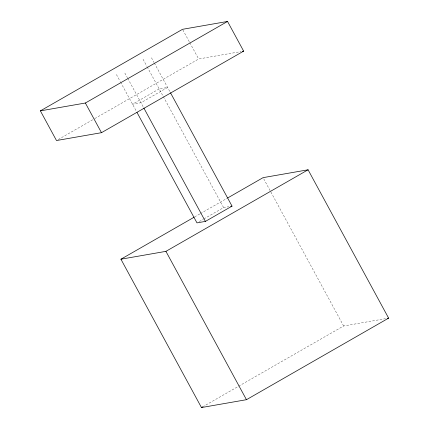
<?xml version="1.0" encoding="UTF-8"?>
<svg xmlns="http://www.w3.org/2000/svg" width="429" height="429" viewBox="0 0 429 429"><rect width="100%" height="100%" fill="white"/><g stroke="black" fill="none" stroke-linecap="round" stroke-linejoin="round"><path stroke-width="0.32" stroke-dasharray="2.15 1.61" d="M58.231 139.538L94.208 118.897M94.788 118.565L198.648 58.977L241.034 51.571M194.616 216.929L199.834 213.932M200.418 213.599L227.107 198.289M199.287 221.546L203.341 219.224M203.92 218.892L223.6 207.598L228.786 206.692M202.627 406.885L238.025 386.577M238.604 386.245L343.624 325.986L385.355 318.699M182.856 29.891L189.484 42.106M189.8 42.685L198.648 58.977M263.717 178.823L343.624 325.986M151.485 57.781L154.016 62.436M154.333 63.02L170.147 92.149M143.061 59.256L146.847 66.238M147.163 66.817L162.993 95.973M163.315 96.563L223.6 207.598M124.855 73.064L127.381 77.719M127.697 78.298L143.517 107.432M116.425 74.533L120.217 81.515M120.533 82.1L136.363 111.25M159.164 88.921L132.534 104.204L140.964 102.729L167.594 87.452L159.164 88.921"/><path stroke-width="0.64" d="M40.385 110.87L182.539 29.306L227.531 21.45L243.64 51.121L101.485 132.679L56.494 140.535L40.385 110.87L85.376 103.014L227.531 21.45M227.686 197.957L263.079 177.649L308.076 169.793L388.615 318.13L246.461 399.694L201.469 407.55L120.924 259.207L194.037 217.262M137.001 112.43L196.97 222.876L205.4 221.402L232.03 206.124L170.469 92.739M120.924 259.207L165.921 251.351L308.076 169.793M201.469 407.55L202.627 406.885M242.337 51.346L243.64 51.121M230.732 206.349L232.03 206.124M387.312 318.361L388.615 318.13M143.838 108.017L205.4 221.402M85.376 103.014L101.485 132.679M165.921 251.351L246.461 399.694"/></g></svg>
